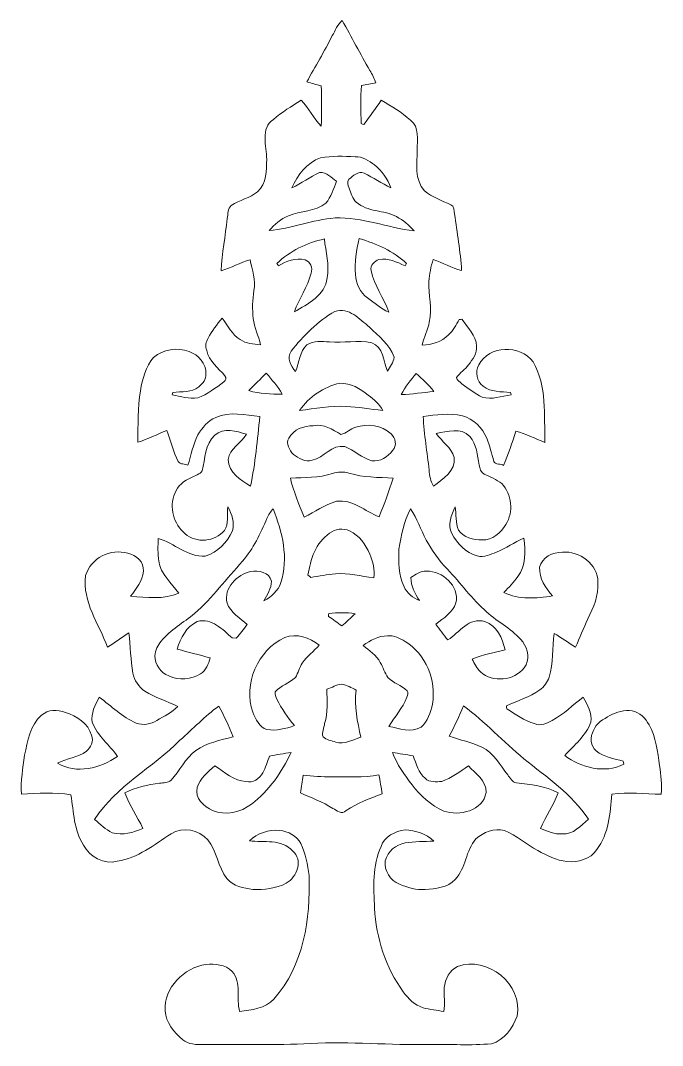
# Model space of a CAD drawing. Header units: centimetres. Extents: x -10.2 to 10.2, y -16.2 to 16.2.
import ezdxf

# ---------------------------------------------------------------- set-up
doc = ezdxf.new("R2010")
doc.units = ezdxf.units.CM
doc.header["$MEASUREMENT"] = 0
doc.layers.add('Layer 1', color=7, linetype='Continuous')

msp = doc.modelspace()

# ---------------------------------------------------------------- linework, layer by layer
at = {"layer": 'Layer 1', "color": 253, "lineweight": 9}
for points, knots in [([(-0.2896, 15.73522), (-0.19118, 15.89714), (-0.13156, 16.09576), (0.02472, 16.21535), (0.02472, 16.21535), (0.32423, 15.69218), (0.59657, 15.15278), (0.90137, 14.63173), (0.90137, 14.63173), (0.97475, 14.5079), (1.04178, 14.38055), (1.09152, 14.24473), (1.09152, 14.24473), (0.93947, 14.2151), (0.78743, 14.18793), (0.63573, 14.15901), (0.63573, 14.15901), (0.60645, 13.75684), (0.60504, 13.35326), (0.62903, 12.95074), (0.62903, 12.95074), (0.64984, 12.94369), (0.69182, 12.92993), (0.71264, 12.92323), (0.71264, 12.92323), (0.90067, 13.1737), (1.07424, 13.4344), (1.25874, 13.6877), (1.25874, 13.6877), (1.58894, 13.51201), (1.90396, 13.30493), (2.18478, 13.05728), (2.18478, 13.05728), (2.48323, 12.84844), (2.39115, 12.42828), (2.4028, 12.11748), (2.4028, 12.11748), (2.38904, 11.68356), (2.30966, 11.17627), (2.62963, 10.82279), (2.62963, 10.82279), (2.8734, 10.61923), (3.17891, 10.51516), (3.46254, 10.38146), (3.46254, 10.38146), (3.57649, 10.33701), (3.56061, 10.1892), (3.58566, 10.09289), (3.58566, 10.09289), (3.6541, 9.49493), (3.77475, 8.90262), (3.80544, 8.30042), (3.80544, 8.30042), (3.48759, 8.36921), (3.21313, 8.55654), (2.90233, 8.6458), (2.90233, 8.6458), (2.84095, 8.41931), (2.77674, 8.19036), (2.7711, 7.954), (2.7711, 7.954), (2.75134, 7.52608), (2.87799, 7.09251), (2.78239, 6.66812), (2.78239, 6.66812), (2.73829, 6.41483), (2.61834, 6.18482), (2.55767, 5.93646), (2.55767, 5.93646), (2.86317, 5.94775), (3.17397, 6.04124), (3.39516, 6.26208), (3.39516, 6.26208), (3.53521, 6.40213), (3.63787, 6.57182), (3.72607, 6.7475), (3.72607, 6.7475), (3.74864, 6.74961), (3.79415, 6.7542), (3.81673, 6.75632), (3.81673, 6.75632), (3.99312, 6.49279), (4.27146, 6.24832), (4.2771, 5.90753), (4.2771, 5.90753), (4.31379, 5.67611), (4.14552, 5.48914), (4.02839, 5.31099), (4.02839, 5.31099), (3.91833, 5.1621), (3.75392, 5.06403), (3.64528, 4.91481), (3.64528, 4.91481), (3.6474, 4.81779), (3.76134, 4.77546), (3.81638, 4.70879), (3.81638, 4.70879), (4.01711, 4.55181), (4.22948, 4.40716), (4.45455, 4.28757), (4.45455, 4.28757), (4.76112, 4.20325), (5.07156, 4.31157), (5.37354, 4.36518), (5.37354, 4.36518), (5.3686, 4.38388), (5.35837, 4.42092), (5.35343, 4.43927), (5.35343, 4.43927), (5.05851, 4.46855), (4.73289, 4.43891), (4.48595, 4.6347), (4.48595, 4.6347), (4.29333, 4.7931), (4.22242, 5.08626), (4.34837, 5.30852), (4.34837, 5.30852), (4.67045, 5.9414), (5.66211, 5.95198), (6.07063, 5.40941), (6.07063, 5.40941), (6.50701, 4.63505), (6.41952, 3.71431), (6.44034, 2.85811), (6.44034, 2.85811), (6.13236, 2.96818), (5.84379, 3.12905), (5.52523, 3.20877), (5.52523, 3.20877), (5.40176, 2.84365), (5.28746, 2.475), (5.13118, 2.12187), (5.13118, 2.12187), (5.05851, 2.19136), (4.87224, 2.13704), (4.82779, 2.2531), (4.82779, 2.2531), (4.75265, 2.49793), (4.69973, 2.75016), (4.60237, 2.98794), (4.60237, 2.98794), (4.4676, 3.32307), (4.17727, 3.59366), (3.83155, 3.69878), (3.83155, 3.69878), (3.42303, 3.79192), (3.00005, 3.72736), (2.59047, 3.67515), (2.59047, 3.67515), (2.61799, 3.10576), (2.71783, 2.54379), (2.77603, 1.97758), (2.77603, 1.97758), (2.78732, 1.80225), (2.82542, 1.62621), (2.91503, 1.47311), (2.91503, 1.47311), (3.20395, 1.69536), (3.63364, 1.95006), (3.57225, 2.3801), (3.57225, 2.3801), (3.48018, 2.69725), (3.17997, 2.8761), (3.00499, 3.14034), (3.00499, 3.14034), (3.35247, 3.19537), (3.78039, 3.34918), (4.06119, 3.0472), (4.06119, 3.0472), (4.28663, 2.79532), (4.30427, 2.45348), (4.3593, 2.1388), (4.3593, 2.1388), (4.38258, 2.03261), (4.41433, 1.90491), (4.52299, 1.85517), (4.52299, 1.85517), (4.71101, 1.76203), (4.90717, 1.68372), (5.07615, 1.5553), (5.07615, 1.5553), (5.38906, 1.21099), (5.46773, 0.6529), (5.2035, 0.25885), (5.2035, 0.25885), (5.0518, -0.00715), (4.77839, -0.25303), (4.45279, -0.22869), (4.45279, -0.22869), (4.18538, -0.23293), (3.86541, -0.15249), (3.70243, 0.07787), (3.70243, 0.07787), (3.60295, 0.31071), (3.64704, 0.57388), (3.60118, 0.81906), (3.60118, 0.81906), (3.48335, 0.56047), (3.35424, 0.24579), (3.49112, -0.02655), (3.49112, -0.02655), (3.66327, -0.34758), (3.93879, -0.64038), (4.30145, -0.73528), (4.30145, -0.73528), (4.51664, -0.80654), (4.71772, -0.6866), (4.91456, -0.61992), (4.91456, -0.61992), (5.20773, -0.48622), (5.4829, -0.31759), (5.77218, -0.17648), (5.77218, -0.17648), (5.83674, -0.58535), (5.84767, -1.04996), (5.58415, -1.39498), (5.58415, -1.39498), (5.46067, -1.57948), (5.29381, -1.7287), (5.14705, -1.8938), (5.14705, -1.8938), (5.61872, -2.1344), (6.17434, -2.07936), (6.68199, -2.00669), (6.68199, -2.00669), (6.46433, -1.75093), (6.25583, -1.45107), (6.27418, -1.09829), (6.27418, -1.09829), (6.35144, -0.78396), (6.69081, -0.61357), (6.99561, -0.62028), (6.99561, -0.62028), (7.5276, -0.57195), (8.13614, -1.00163), (8.11921, -1.57066), (8.11921, -1.57066), (8.15837, -1.982), (7.97563, -2.37076), (7.80522, -2.73447), (7.80522, -2.73447), (7.66201, -3.02728), (7.55159, -3.33455), (7.41153, -3.62876), (7.41153, -3.62876), (7.18435, -3.48554), (6.96809, -3.32573), (6.73632, -3.19026), (6.73632, -3.19026), (6.67247, -3.65275), (6.70704, -4.1283), (6.58251, -4.58197), (6.58251, -4.58197), (6.51125, -4.73261), (6.42093, -4.88677), (6.27947, -4.98202), (6.27947, -4.98202), (5.96091, -5.20956), (5.58062, -5.32069), (5.2289, -5.48438), (5.2289, -5.48438), (5.23066, -5.50978), (5.23419, -5.55987), (5.23595, -5.58492), (5.23595, -5.58492), (5.52382, -5.74508), (5.78735, -5.96733), (6.11472, -6.04423), (6.11472, -6.04423), (6.3091, -6.14231), (6.50737, -6.03365), (6.67811, -5.94581), (6.67811, -5.94581), (7.04218, -5.75531), (7.32369, -5.44945), (7.65672, -5.21556), (7.65672, -5.21556), (7.79217, -5.45298), (7.95058, -5.71509), (7.8966, -6.0019), (7.8966, -6.0019), (7.74279, -6.43511), (7.37273, -6.72721), (7.07252, -7.05565), (7.07252, -7.05565), (7.59639, -7.44899), (8.33193, -7.64196), (8.94259, -7.33187), (8.94259, -7.33187), (8.93836, -7.30788), (8.93059, -7.25955), (8.92636, -7.23556), (8.92636, -7.23556), (8.63144, -7.16219), (8.315, -7.10504), (8.06947, -6.91418), (8.06947, -6.91418), (7.87191, -6.76496), (7.8705, -6.46439), (7.98197, -6.2619), (7.98197, -6.2619), (8.06911, -6.02836), (8.29841, -5.90877), (8.50162, -5.792), (8.50162, -5.792), (8.71681, -5.68228), (8.96269, -5.6149), (9.20506, -5.63925), (9.20506, -5.63925), (9.4393, -5.6971), (9.63333, -5.8749), (9.74056, -6.08833), (9.74056, -6.08833), (9.96423, -6.48097), (10.00798, -6.94135), (10.07712, -7.37914), (10.07712, -7.37914), (10.1057, -7.67724), (10.16708, -7.97957), (10.12651, -8.27942), (10.12651, -8.27942), (9.60652, -8.28508), (9.08511, -8.20852), (8.56688, -8.28296), (8.56688, -8.28296), (8.5062, -8.88268), (8.47234, -9.53956), (8.08393, -10.03486), (8.08393, -10.03486), (7.89202, -10.34918), (7.48668, -10.45078), (7.14166, -10.41409), (7.14166, -10.41409), (6.80758, -10.38375), (6.5123, -10.21617), (6.2195, -10.06802), (6.2195, -10.06802), (5.85473, -9.87752), (5.54781, -9.58506), (5.16363, -9.43161), (5.16363, -9.43161), (4.83732, -9.34305), (4.50253, -9.48946), (4.25981, -9.70113), (4.25981, -9.70113), (3.92397, -10.0659), (3.95395, -10.62788), (3.59871, -10.98065), (3.59871, -10.98065), (3.35988, -11.24171), (2.98558, -11.27875), (2.65362, -11.29921), (2.65362, -11.29921), (2.37352, -11.32426), (2.09729, -11.23959), (1.84259, -11.13235), (1.84259, -11.13235), (1.55049, -11.02016), (1.34587, -10.70513), (1.38574, -10.39046), (1.38574, -10.39046), (1.46335, -10.10187), (1.72123, -9.86904), (2.01897, -9.82813), (2.01897, -9.82813), (2.31742, -9.77698), (2.62152, -9.78615), (2.92314, -9.76921), (2.92314, -9.76921), (2.69137, -9.5198), (2.34071, -9.44148), (2.01509, -9.40832), (2.01509, -9.40832), (1.70358, -9.45877), (1.36104, -9.61505), (1.25521, -9.93924), (1.25521, -9.93924), (0.97722, -10.54815), (1.01673, -11.24065), (1.04813, -11.89223), (1.04813, -11.89223), (1.10528, -12.83485), (1.3942, -13.77853), (1.95934, -14.543), (1.95934, -14.543), (2.11846, -14.75785), (2.3206, -14.96669), (2.58412, -15.04501), (2.58412, -15.04501), (2.80108, -15.10039), (3.02369, -15.12861), (3.24523, -15.16213), (3.24523, -15.16213), (3.2798, -14.91236), (3.24382, -14.65907), (3.25722, -14.4093), (3.25722, -14.4093), (3.27945, -14.13731), (3.42409, -13.85967), (3.67809, -13.74149), (3.67809, -13.74149), (4.61683, -13.38836), (5.76053, -14.31052), (5.56474, -15.30712), (5.56474, -15.30712), (5.42681, -15.68741), (5.15517, -16.07159), (4.74983, -16.18801), (4.74983, -16.18801), (4.10036, -16.24057), (3.44702, -16.19894), (2.79614, -16.21094), (2.79614, -16.21094), (1.53743, -16.23246), (0.27943, -16.11251), (-0.97893, -16.17778), (-0.97893, -16.17778), (-2.10713, -16.23034), (-3.23672, -16.20388), (-4.3656, -16.21376), (-4.3656, -16.21376), (-4.58855, -16.21235), (-4.84574, -16.21129), (-5.02389, -16.05677), (-5.02389, -16.05677), (-5.29941, -15.82394), (-5.56293, -15.51596), (-5.57987, -15.13814), (-5.57987, -15.13814), (-5.63138, -14.41177), (-4.98297, -13.77359), (-4.29011, -13.67729), (-4.29011, -13.67729), (-4.00683, -13.64906), (-3.66958, -13.67658), (-3.46144, -13.89566), (-3.46144, -13.89566), (-3.14747, -14.24914), (-3.34255, -14.7455), (-3.22402, -15.16389), (-3.22402, -15.16389), (-2.84055, -15.11274), (-2.41686, -15.0764), (-2.13852, -14.76878), (-2.13852, -14.76878), (-1.19378, -13.71186), (-0.97788, -12.22596), (-1.02233, -10.85859), (-1.02233, -10.85859), (-1.06502, -10.51393), (-1.13169, -10.16291), (-1.28762, -9.84965), (-1.28762, -9.84965), (-1.41073, -9.59776), (-1.68803, -9.46406), (-1.95578, -9.42877), (-1.95578, -9.42877), (-2.30115, -9.3928), (-2.66487, -9.51945), (-2.91252, -9.76392), (-2.91252, -9.76392), (-2.45814, -9.81189), (-1.89616, -9.69443), (-1.54938, -10.07825), (-1.54938, -10.07825), (-1.20154, -10.36894), (-1.40544, -10.90904), (-1.74659, -11.10166), (-1.74659, -11.10166), (-2.07008, -11.27028), (-2.44897, -11.31332), (-2.80845, -11.30027), (-2.80845, -11.30027), (-3.09914, -11.25511), (-3.43004, -11.19655), (-3.62724, -10.95631), (-3.62724, -10.95631), (-3.91546, -10.59119), (-3.93769, -10.08848), (-4.23438, -9.72794), (-4.23438, -9.72794), (-4.51236, -9.4062), (-5.03236, -9.29614), (-5.39431, -9.53709), (-5.39431, -9.53709), (-5.927, -9.8821), (-6.45123, -10.30614), (-7.09611, -10.40808), (-7.09611, -10.40808), (-7.52156, -10.51005), (-7.97311, -10.27298), (-8.17208, -9.89375), (-8.17208, -9.89375), (-8.46771, -9.41643), (-8.48111, -8.84281), (-8.56331, -8.30729), (-8.56331, -8.30729), (-9.08048, -8.20181), (-9.61141, -8.26638), (-10.13353, -8.27872), (-10.13353, -8.27872), (-10.16244, -7.86633), (-10.08802, -7.45605), (-10.03087, -7.0493), (-10.03087, -7.0493), (-9.94373, -6.60303), (-9.86259, -6.10103), (-9.49816, -5.7853), (-9.49816, -5.7853), (-9.29779, -5.59691), (-8.98276, -5.59127), (-8.74005, -5.69569), (-8.74005, -5.69569), (-8.3855, -5.80928), (-8.01651, -6.04), (-7.91067, -6.41888), (-7.91067, -6.41888), (-7.83377, -6.60974), (-7.93254, -6.80129), (-8.07718, -6.92406), (-8.07718, -6.92406), (-8.34494, -7.12691), (-8.69596, -7.14772), (-8.99053, -7.29765), (-8.99053, -7.29765), (-8.38093, -7.67336), (-7.64609, -7.44829), (-7.08729, -7.09198), (-7.08729, -7.09198), (-7.34235, -6.72227), (-7.7237, -6.43652), (-7.88845, -6.0079), (-7.88845, -6.0079), (-7.94101, -5.71791), (-7.79814, -5.46003), (-7.67043, -5.2145), (-7.67043, -5.2145), (-7.2852, -5.49178), (-6.94124, -5.83751), (-6.50027, -6.02906), (-6.50027, -6.02906), (-6.28331, -6.11902), (-6.03883, -6.06293), (-5.84269, -5.94863), (-5.84269, -5.94863), (-5.61444, -5.81387), (-5.37173, -5.69181), (-5.17911, -5.50625), (-5.17911, -5.50625), (-5.52625, -5.33868), (-5.89772, -5.22156), (-6.22828, -5.02012), (-6.22828, -5.02012), (-6.41666, -4.88465), (-6.56729, -4.67969), (-6.60257, -4.44721), (-6.60257, -4.44721), (-6.67771, -4.0274), (-6.68054, -3.59913), (-6.73028, -3.1765), (-6.73028, -3.1765), (-6.96205, -3.32114), (-7.17795, -3.49048), (-7.41255, -3.63088), (-7.41255, -3.63088), (-7.66726, -2.88123), (-8.21688, -2.19896), (-8.09941, -1.36181), (-8.09941, -1.36181), (-7.94454, -0.81007), (-7.30425, -0.49116), (-6.7645, -0.65485), (-6.7645, -0.65485), (-6.50697, -0.71165), (-6.23745, -0.92719), (-6.27237, -1.21859), (-6.27237, -1.21859), (-6.28684, -1.53009), (-6.50062, -1.77598), (-6.6756, -2.01551), (-6.6756, -2.01551), (-6.1676, -2.05573), (-5.62961, -2.12628), (-5.14878, -1.91638), (-5.14878, -1.91638), (-5.38126, -1.59394), (-5.72416, -1.3216), (-5.78448, -0.90497), (-5.78448, -0.90497), (-5.81764, -0.66543), (-5.81023, -0.42307), (-5.80247, -0.18248), (-5.80247, -0.18248), (-5.28705, -0.32853), (-4.87819, -0.79067), (-4.30987, -0.74128), (-4.30987, -0.74128), (-3.92464, -0.62451), (-3.6029, -0.3123), (-3.45438, 0.05917), (-3.45438, 0.05917), (-3.37007, 0.31917), (-3.47661, 0.5834), (-3.59197, 0.81377), (-3.59197, 0.81377), (-3.63994, 0.56929), (-3.56022, 0.28213), (-3.70662, 0.06341), (-3.70662, 0.06341), (-4.0026, -0.28549), (-4.60021, -0.34864), (-4.94804, -0.03784), (-4.94804, -0.03784), (-5.30012, 0.26414), (-5.48074, 0.81024), (-5.27084, 1.24239), (-5.27084, 1.24239), (-5.19464, 1.48651), (-4.97979, 1.64844), (-4.7519, 1.74228), (-4.7519, 1.74228), (-4.64113, 1.81389), (-4.47885, 1.83753), (-4.40688, 1.95818), (-4.40688, 1.95818), (-4.30634, 2.34094), (-4.3275, 2.79532), (-4.00754, 3.08177), (-4.00754, 3.08177), (-3.73555, 3.33577), (-3.32209, 3.21371), (-3.00741, 3.11352), (-3.00741, 3.11352), (-3.16687, 2.8253), (-3.55563, 2.67114), (-3.58385, 2.31025), (-3.58385, 2.31025), (-3.57292, 1.90209), (-3.19121, 1.66008), (-2.8783, 1.47452), (-2.8783, 1.47452), (-2.72625, 2.20054), (-2.6578, 2.94313), (-2.58513, 3.68044), (-2.58513, 3.68044), (-3.04551, 3.71007), (-3.53411, 3.85436), (-3.97403, 3.64587), (-3.97403, 3.64587), (-4.23473, 3.55379), (-4.40512, 3.31743), (-4.54482, 3.09271), (-4.54482, 3.09271), (-4.69863, 2.79214), (-4.75824, 2.45489), (-4.86267, 2.13633), (-4.86267, 2.13633), (-4.95298, 2.18184), (-5.09939, 2.15185), (-5.16677, 2.24745), (-5.16677, 2.24745), (-5.33293, 2.55966), (-5.40489, 2.90821), (-5.53119, 3.23594), (-5.53119, 3.23594), (-5.83493, 3.10788), (-6.13338, 2.96606), (-6.44523, 2.85847), (-6.44523, 2.85847), (-6.44453, 3.40386), (-6.44523, 3.95208), (-6.36656, 4.4929), (-6.36656, 4.4929), (-6.29107, 4.86471), (-6.20781, 5.25807), (-5.94605, 5.54947), (-5.94605, 5.54947), (-5.64337, 5.80417), (-5.19464, 5.87755), (-4.82634, 5.72938), (-4.82634, 5.72938), (-4.53177, 5.63625), (-4.27036, 5.35085), (-4.29364, 5.02805), (-4.29364, 5.02805), (-4.26683, 4.85096), (-4.39877, 4.72007), (-4.51483, 4.61248), (-4.51483, 4.61248), (-4.7459, 4.42445), (-5.06093, 4.47737), (-5.33503, 4.43997), (-5.33503, 4.43997), (-5.34033, 4.42022), (-5.35056, 4.38036), (-5.35586, 4.36059), (-5.35586, 4.36059), (-5.09092, 4.30627), (-4.82422, 4.24065), (-4.55117, 4.26393), (-4.55117, 4.26393), (-4.24778, 4.38317), (-3.98002, 4.57755), (-3.72249, 4.7737), (-3.72249, 4.7737), (-3.66111, 4.81674), (-3.63465, 4.90246), (-3.68792, 4.96349), (-3.68792, 4.96349), (-3.89712, 5.21573), (-4.19874, 5.42352), (-4.26224, 5.76678), (-4.26224, 5.76678), (-4.31904, 5.8966), (-4.28976, 6.03806), (-4.22273, 6.15483), (-4.22273, 6.15483), (-4.10279, 6.38449), (-3.94157, 6.58875), (-3.77894, 6.78913), (-3.77894, 6.78913), (-3.58315, 6.56723), (-3.4759, 6.26313), (-3.20638, 6.11356), (-3.20638, 6.11356), (-3.02188, 5.97492), (-2.78022, 5.97703), (-2.5615, 5.94916), (-2.5615, 5.94916), (-2.62394, 6.22997), (-2.76082, 6.49032), (-2.79046, 6.7789), (-2.79046, 6.7789), (-2.82184, 7.07276), (-2.81974, 7.3705), (-2.77105, 7.66225), (-2.77105, 7.66225), (-2.71108, 7.99421), (-2.8215, 8.32053), (-2.8917, 8.64156), (-2.8917, 8.64156), (-3.20532, 8.54843), (-3.49425, 8.39037), (-3.80363, 8.28561), (-3.80363, 8.28561), (-3.79975, 8.84511), (-3.66605, 9.39192), (-3.61596, 9.94755), (-3.61596, 9.94755), (-3.58456, 10.07806), (-3.61419, 10.26363), (-3.48719, 10.35395), (-3.48719, 10.35395), (-3.22614, 10.53104), (-2.90229, 10.59771), (-2.65323, 10.79421), (-2.65323, 10.79421), (-2.36818, 11.04715), (-2.37347, 11.47296), (-2.36501, 11.82362), (-2.36501, 11.82362), (-2.36994, 12.23143), (-2.57313, 12.80222), (-2.1544, 13.08198), (-2.1544, 13.08198), (-1.88523, 13.31551), (-1.58043, 13.50178), (-1.27916, 13.68946), (-1.27916, 13.68946), (-1.03115, 13.44463), (-0.88581, 13.11655), (-0.63886, 12.87101), (-0.63886, 12.87101), (-0.62368, 13.29541), (-0.62299, 13.7198), (-0.63744, 14.14419), (-0.63744, 14.14419), (-0.79197, 14.18335), (-0.94612, 14.22462), (-1.09889, 14.26943), (-1.09889, 14.26943), (-0.82584, 14.75626), (-0.54184, 15.23674), (-0.2896, 15.73522), (-0.2896, 15.73522), (-0.2896, 15.73522), (-0.2896, 15.73522), (-0.2896, 15.73522)], [0, 0, 0, 0, 0.00505051, 0.00505051, 0.00505051, 0.00505051, 0.01010101, 0.01010101, 0.01010101, 0.01010101, 0.01515152, 0.01515152, 0.01515152, 0.01515152, 0.02020202, 0.02020202, 0.02020202, 0.02020202, 0.02525253, 0.02525253, 0.02525253, 0.02525253, 0.03030303, 0.03030303, 0.03030303, 0.03030303, 0.03535354, 0.03535354, 0.03535354, 0.03535354, 0.04040404, 0.04040404, 0.04040404, 0.04040404, 0.04545455, 0.04545455, 0.04545455, 0.04545455, 0.05050505, 0.05050505, 0.05050505, 0.05050505, 0.05555556, 0.05555556, 0.05555556, 0.05555556, 0.06060606, 0.06060606, 0.06060606, 0.06060606, 0.06565657, 0.06565657, 0.06565657, 0.06565657, 0.07070707, 0.07070707, 0.07070707, 0.07070707, 0.07575758, 0.07575758, 0.07575758, 0.07575758, 0.08080808, 0.08080808, 0.08080808, 0.08080808, 0.08585859, 0.08585859, 0.08585859, 0.08585859, 0.09090909, 0.09090909, 0.09090909, 0.09090909, 0.0959596, 0.0959596, 0.0959596, 0.0959596, 0.1010101, 0.1010101, 0.1010101, 0.1010101, 0.10606061, 0.10606061, 0.10606061, 0.10606061, 0.11111111, 0.11111111, 0.11111111, 0.11111111, 0.11616162, 0.11616162, 0.11616162, 0.11616162, 0.12121212, 0.12121212, 0.12121212, 0.12121212, 0.12626263, 0.12626263, 0.12626263, 0.12626263, 0.13131313, 0.13131313, 0.13131313, 0.13131313, 0.13636364, 0.13636364, 0.13636364, 0.13636364, 0.14141414, 0.14141414, 0.14141414, 0.14141414, 0.14646465, 0.14646465, 0.14646465, 0.14646465, 0.15151515, 0.15151515, 0.15151515, 0.15151515, 0.15656566, 0.15656566, 0.15656566, 0.15656566, 0.16161616, 0.16161616, 0.16161616, 0.16161616, 0.16666667, 0.16666667, 0.16666667, 0.16666667, 0.17171717, 0.17171717, 0.17171717, 0.17171717, 0.17676768, 0.17676768, 0.17676768, 0.17676768, 0.18181818, 0.18181818, 0.18181818, 0.18181818, 0.18686869, 0.18686869, 0.18686869, 0.18686869, 0.19191919, 0.19191919, 0.19191919, 0.19191919, 0.1969697, 0.1969697, 0.1969697, 0.1969697, 0.2020202, 0.2020202, 0.2020202, 0.2020202, 0.20707071, 0.20707071, 0.20707071, 0.20707071, 0.21212121, 0.21212121, 0.21212121, 0.21212121, 0.21717172, 0.21717172, 0.21717172, 0.21717172, 0.22222222, 0.22222222, 0.22222222, 0.22222222, 0.22727273, 0.22727273, 0.22727273, 0.22727273, 0.23232323, 0.23232323, 0.23232323, 0.23232323, 0.23737374, 0.23737374, 0.23737374, 0.23737374, 0.24242424, 0.24242424, 0.24242424, 0.24242424, 0.24747475, 0.24747475, 0.24747475, 0.24747475, 0.25252525, 0.25252525, 0.25252525, 0.25252525, 0.25757576, 0.25757576, 0.25757576, 0.25757576, 0.26262626, 0.26262626, 0.26262626, 0.26262626, 0.26767677, 0.26767677, 0.26767677, 0.26767677, 0.27272727, 0.27272727, 0.27272727, 0.27272727, 0.27777778, 0.27777778, 0.27777778, 0.27777778, 0.28282828, 0.28282828, 0.28282828, 0.28282828, 0.28787879, 0.28787879, 0.28787879, 0.28787879, 0.29292929, 0.29292929, 0.29292929, 0.29292929, 0.2979798, 0.2979798, 0.2979798, 0.2979798, 0.3030303, 0.3030303, 0.3030303, 0.3030303, 0.30808081, 0.30808081, 0.30808081, 0.30808081, 0.31313131, 0.31313131, 0.31313131, 0.31313131, 0.31818182, 0.31818182, 0.31818182, 0.31818182, 0.32323232, 0.32323232, 0.32323232, 0.32323232, 0.32828283, 0.32828283, 0.32828283, 0.32828283, 0.33333333, 0.33333333, 0.33333333, 0.33333333, 0.33838384, 0.33838384, 0.33838384, 0.33838384, 0.34343434, 0.34343434, 0.34343434, 0.34343434, 0.34848485, 0.34848485, 0.34848485, 0.34848485, 0.35353535, 0.35353535, 0.35353535, 0.35353535, 0.35858586, 0.35858586, 0.35858586, 0.35858586, 0.36363636, 0.36363636, 0.36363636, 0.36363636, 0.36868687, 0.36868687, 0.36868687, 0.36868687, 0.37373737, 0.37373737, 0.37373737, 0.37373737, 0.37878788, 0.37878788, 0.37878788, 0.37878788, 0.38383838, 0.38383838, 0.38383838, 0.38383838, 0.38888889, 0.38888889, 0.38888889, 0.38888889, 0.39393939, 0.39393939, 0.39393939, 0.39393939, 0.3989899, 0.3989899, 0.3989899, 0.3989899, 0.4040404, 0.4040404, 0.4040404, 0.4040404, 0.40909091, 0.40909091, 0.40909091, 0.40909091, 0.41414141, 0.41414141, 0.41414141, 0.41414141, 0.41919192, 0.41919192, 0.41919192, 0.41919192, 0.42424242, 0.42424242, 0.42424242, 0.42424242, 0.42929293, 0.42929293, 0.42929293, 0.42929293, 0.43434343, 0.43434343, 0.43434343, 0.43434343, 0.43939394, 0.43939394, 0.43939394, 0.43939394, 0.44444444, 0.44444444, 0.44444444, 0.44444444, 0.44949495, 0.44949495, 0.44949495, 0.44949495, 0.45454545, 0.45454545, 0.45454545, 0.45454545, 0.45959596, 0.45959596, 0.45959596, 0.45959596, 0.46464646, 0.46464646, 0.46464646, 0.46464646, 0.46969697, 0.46969697, 0.46969697, 0.46969697, 0.47474747, 0.47474747, 0.47474747, 0.47474747, 0.47979798, 0.47979798, 0.47979798, 0.47979798, 0.48484848, 0.48484848, 0.48484848, 0.48484848, 0.48989899, 0.48989899, 0.48989899, 0.48989899, 0.49494949, 0.49494949, 0.49494949, 0.49494949, 0.5, 0.5, 0.5, 0.5, 0.50505051, 0.50505051, 0.50505051, 0.50505051, 0.51010101, 0.51010101, 0.51010101, 0.51010101, 0.51515152, 0.51515152, 0.51515152, 0.51515152, 0.52020202, 0.52020202, 0.52020202, 0.52020202, 0.52525253, 0.52525253, 0.52525253, 0.52525253, 0.53030303, 0.53030303, 0.53030303, 0.53030303, 0.53535354, 0.53535354, 0.53535354, 0.53535354, 0.54040404, 0.54040404, 0.54040404, 0.54040404, 0.54545455, 0.54545455, 0.54545455, 0.54545455, 0.55050505, 0.55050505, 0.55050505, 0.55050505, 0.55555556, 0.55555556, 0.55555556, 0.55555556, 0.56060606, 0.56060606, 0.56060606, 0.56060606, 0.56565657, 0.56565657, 0.56565657, 0.56565657, 0.57070707, 0.57070707, 0.57070707, 0.57070707, 0.57575758, 0.57575758, 0.57575758, 0.57575758, 0.58080808, 0.58080808, 0.58080808, 0.58080808, 0.58585859, 0.58585859, 0.58585859, 0.58585859, 0.59090909, 0.59090909, 0.59090909, 0.59090909, 0.5959596, 0.5959596, 0.5959596, 0.5959596, 0.6010101, 0.6010101, 0.6010101, 0.6010101, 0.60606061, 0.60606061, 0.60606061, 0.60606061, 0.61111111, 0.61111111, 0.61111111, 0.61111111, 0.61616162, 0.61616162, 0.61616162, 0.61616162, 0.62121212, 0.62121212, 0.62121212, 0.62121212, 0.62626263, 0.62626263, 0.62626263, 0.62626263, 0.63131313, 0.63131313, 0.63131313, 0.63131313, 0.63636364, 0.63636364, 0.63636364, 0.63636364, 0.64141414, 0.64141414, 0.64141414, 0.64141414, 0.64646465, 0.64646465, 0.64646465, 0.64646465, 0.65151515, 0.65151515, 0.65151515, 0.65151515, 0.65656566, 0.65656566, 0.65656566, 0.65656566, 0.66161616, 0.66161616, 0.66161616, 0.66161616, 0.66666667, 0.66666667, 0.66666667, 0.66666667, 0.67171717, 0.67171717, 0.67171717, 0.67171717, 0.67676768, 0.67676768, 0.67676768, 0.67676768, 0.68181818, 0.68181818, 0.68181818, 0.68181818, 0.68686869, 0.68686869, 0.68686869, 0.68686869, 0.69191919, 0.69191919, 0.69191919, 0.69191919, 0.6969697, 0.6969697, 0.6969697, 0.6969697, 0.7020202, 0.7020202, 0.7020202, 0.7020202, 0.70707071, 0.70707071, 0.70707071, 0.70707071, 0.71212121, 0.71212121, 0.71212121, 0.71212121, 0.71717172, 0.71717172, 0.71717172, 0.71717172, 0.72222222, 0.72222222, 0.72222222, 0.72222222, 0.72727273, 0.72727273, 0.72727273, 0.72727273, 0.73232323, 0.73232323, 0.73232323, 0.73232323, 0.73737374, 0.73737374, 0.73737374, 0.73737374, 0.74242424, 0.74242424, 0.74242424, 0.74242424, 0.74747475, 0.74747475, 0.74747475, 0.74747475, 0.75252525, 0.75252525, 0.75252525, 0.75252525, 0.75757576, 0.75757576, 0.75757576, 0.75757576, 0.76262626, 0.76262626, 0.76262626, 0.76262626, 0.76767677, 0.76767677, 0.76767677, 0.76767677, 0.77272727, 0.77272727, 0.77272727, 0.77272727, 0.77777778, 0.77777778, 0.77777778, 0.77777778, 0.78282828, 0.78282828, 0.78282828, 0.78282828, 0.78787879, 0.78787879, 0.78787879, 0.78787879, 0.79292929, 0.79292929, 0.79292929, 0.79292929, 0.7979798, 0.7979798, 0.7979798, 0.7979798, 0.8030303, 0.8030303, 0.8030303, 0.8030303, 0.80808081, 0.80808081, 0.80808081, 0.80808081, 0.81313131, 0.81313131, 0.81313131, 0.81313131, 0.81818182, 0.81818182, 0.81818182, 0.81818182, 0.82323232, 0.82323232, 0.82323232, 0.82323232, 0.82828283, 0.82828283, 0.82828283, 0.82828283, 0.83333333, 0.83333333, 0.83333333, 0.83333333, 0.83838384, 0.83838384, 0.83838384, 0.83838384, 0.84343434, 0.84343434, 0.84343434, 0.84343434, 0.84848485, 0.84848485, 0.84848485, 0.84848485, 0.85353535, 0.85353535, 0.85353535, 0.85353535, 0.85858586, 0.85858586, 0.85858586, 0.85858586, 0.86363636, 0.86363636, 0.86363636, 0.86363636, 0.86868687, 0.86868687, 0.86868687, 0.86868687, 0.87373737, 0.87373737, 0.87373737, 0.87373737, 0.87878788, 0.87878788, 0.87878788, 0.87878788, 0.88383838, 0.88383838, 0.88383838, 0.88383838, 0.88888889, 0.88888889, 0.88888889, 0.88888889, 0.89393939, 0.89393939, 0.89393939, 0.89393939, 0.8989899, 0.8989899, 0.8989899, 0.8989899, 0.9040404, 0.9040404, 0.9040404, 0.9040404, 0.90909091, 0.90909091, 0.90909091, 0.90909091, 0.91414141, 0.91414141, 0.91414141, 0.91414141, 0.91919192, 0.91919192, 0.91919192, 0.91919192, 0.92424242, 0.92424242, 0.92424242, 0.92424242, 0.92929293, 0.92929293, 0.92929293, 0.92929293, 0.93434343, 0.93434343, 0.93434343, 0.93434343, 0.93939394, 0.93939394, 0.93939394, 0.93939394, 0.94444444, 0.94444444, 0.94444444, 0.94444444, 0.94949495, 0.94949495, 0.94949495, 0.94949495, 0.95454545, 0.95454545, 0.95454545, 0.95454545, 0.95959596, 0.95959596, 0.95959596, 0.95959596, 0.96464646, 0.96464646, 0.96464646, 0.96464646, 0.96969697, 0.96969697, 0.96969697, 0.96969697, 0.97474747, 0.97474747, 0.97474747, 0.97474747, 0.97979798, 0.97979798, 0.97979798, 0.97979798, 0.98484848, 0.98484848, 0.98484848, 0.98484848, 0.98989899, 0.98989899, 0.98989899, 0.98989899, 1, 1, 1, 1]), ([(-0.66074, 11.86771), (-1.09183, 11.71884), (-1.39028, 11.31809), (-1.57337, 10.91733), (-1.57337, 10.91733), (-1.26258, 11.04892), (-0.99764, 11.26623), (-0.68931, 11.40134), (-0.68931, 11.40134), (-0.4674, 11.42533), (-0.321, 11.23025), (-0.15202, 11.12759), (-0.15202, 11.12759), (-0.24656, 10.88805), (-0.32841, 10.63476), (-0.49316, 10.43226), (-0.49316, 10.43226), (-0.82654, 10.15498), (-1.29503, 10.19872), (-1.67815, 10.02939), (-1.67815, 10.02939), (-1.92262, 9.93485), (-2.12053, 9.75634), (-2.29092, 9.56196), (-2.29092, 9.56196), (-1.58325, 9.6237), (-0.91262, 9.9052), (-0.20282, 9.96235), (-0.20282, 9.96235), (0.65408, 10.00011), (1.46158, 9.65756), (2.30049, 9.55173), (2.30049, 9.55173), (2.14456, 9.73517), (1.95724, 9.89286), (1.74451, 10.00611), (1.74451, 10.00611), (1.34129, 10.22164), (0.82659, 10.14581), (0.47028, 10.46119), (0.47028, 10.46119), (0.3528, 10.58396), (0.30271, 10.75223), (0.24097, 10.9064), (0.24097, 10.9064), (0.21522, 10.99459), (0.16019, 11.10642), (0.23498, 11.18615), (0.23498, 11.18615), (0.37185, 11.28881), (0.5239, 11.46696), (0.71899, 11.377), (0.71899, 11.377), (1.01109, 11.24436), (1.27602, 11.05738), (1.56318, 10.9138), (1.56318, 10.9138), (1.46652, 11.19744), (1.28237, 11.45179), (1.05095, 11.64088), (1.05095, 11.64088), (0.86398, 11.76082), (0.67242, 11.92098), (0.43359, 11.90264), (0.43359, 11.90264), (0.06952, 11.9164), (-0.30089, 11.93404), (-0.66074, 11.86771), (-0.66074, 11.86771), (-0.66074, 11.86771), (-0.66074, 11.86771), (-0.66074, 11.86771)], [0, 0, 0, 0, 0.05263158, 0.05263158, 0.05263158, 0.05263158, 0.10526316, 0.10526316, 0.10526316, 0.10526316, 0.15789474, 0.15789474, 0.15789474, 0.15789474, 0.21052632, 0.21052632, 0.21052632, 0.21052632, 0.26315789, 0.26315789, 0.26315789, 0.26315789, 0.31578947, 0.31578947, 0.31578947, 0.31578947, 0.36842105, 0.36842105, 0.36842105, 0.36842105, 0.42105263, 0.42105263, 0.42105263, 0.42105263, 0.47368421, 0.47368421, 0.47368421, 0.47368421, 0.52631579, 0.52631579, 0.52631579, 0.52631579, 0.57894737, 0.57894737, 0.57894737, 0.57894737, 0.63157895, 0.63157895, 0.63157895, 0.63157895, 0.68421053, 0.68421053, 0.68421053, 0.68421053, 0.73684211, 0.73684211, 0.73684211, 0.73684211, 0.78947368, 0.78947368, 0.78947368, 0.78947368, 0.84210526, 0.84210526, 0.84210526, 0.84210526, 0.89473684, 0.89473684, 0.89473684, 0.89473684, 1, 1, 1, 1]), ([(-2.04468, 8.52338), (-2.03269, 8.50467), (-2.00835, 8.46764), (-1.996, 8.44895), (-1.996, 8.44895), (-1.74094, 8.59288), (-1.44778, 8.71071), (-1.14933, 8.6331), (-1.14933, 8.6331), (-0.98141, 8.58371), (-0.8971, 8.38014), (-0.96342, 8.21823), (-0.96342, 8.21823), (-1.05161, 7.77585), (-1.35677, 7.4139), (-1.48871, 6.98633), (-1.48871, 6.98633), (-1.06996, 7.24103), (-0.51221, 7.51373), (-0.45435, 8.06442), (-0.45435, 8.06442), (-0.36651, 8.47469), (-0.50233, 8.89061), (-0.53972, 9.29914), (-0.53972, 9.29914), (-1.09642, 9.17425), (-1.62805, 8.91707), (-2.04468, 8.52338), (-2.04468, 8.52338), (-2.04468, 8.52338), (-2.04468, 8.52338), (-2.04468, 8.52338)], [0, 0, 0, 0, 0.11111111, 0.11111111, 0.11111111, 0.11111111, 0.22222222, 0.22222222, 0.22222222, 0.22222222, 0.33333333, 0.33333333, 0.33333333, 0.33333333, 0.44444444, 0.44444444, 0.44444444, 0.44444444, 0.55555556, 0.55555556, 0.55555556, 0.55555556, 0.66666667, 0.66666667, 0.66666667, 0.66666667, 0.77777778, 0.77777778, 0.77777778, 0.77777778, 1, 1, 1, 1]), ([(0.56624, 9.30866), (0.46464, 8.93966), (0.41525, 8.55337), (0.44312, 8.17059), (0.44312, 8.17059), (0.45793, 7.8845), (0.59446, 7.60334), (0.82659, 7.43224), (0.82659, 7.43224), (1.04672, 7.27596), (1.25168, 7.08899), (1.50251, 6.98174), (1.50251, 6.98174), (1.33882, 7.42906), (1.04354, 7.82418), (0.94265, 8.29549), (0.94265, 8.29549), (0.90032, 8.45812), (1.05518, 8.58865), (1.18677, 8.65003), (1.18677, 8.65003), (1.48028, 8.704), (1.75263, 8.56394), (2.01438, 8.45141), (2.01438, 8.45141), (2.02674, 8.46941), (2.05143, 8.50504), (2.06378, 8.52268), (2.06378, 8.52268), (1.64009, 8.91003), (1.11445, 9.1545), (0.56624, 9.30866), (0.56624, 9.30866), (0.56624, 9.30866), (0.56624, 9.30866), (0.56624, 9.30866)], [0, 0, 0, 0, 0.1, 0.1, 0.1, 0.1, 0.2, 0.2, 0.2, 0.2, 0.3, 0.3, 0.3, 0.3, 0.4, 0.4, 0.4, 0.4, 0.5, 0.5, 0.5, 0.5, 0.6, 0.6, 0.6, 0.6, 0.7, 0.7, 0.7, 0.7, 0.8, 0.8, 0.8, 0.8, 1, 1, 1, 1]), ([(-0.20776, 7.00573), (-0.74823, 6.68717), (-1.21072, 6.2402), (-1.58854, 5.74243), (-1.58854, 5.74243), (-1.75858, 5.53535), (-1.58606, 5.27571), (-1.45449, 5.09967), (-1.45449, 5.09967), (-1.33313, 5.38401), (-1.32431, 5.72338), (-1.09218, 5.94916), (-1.09218, 5.94916), (-0.88193, 6.08639), (-0.61522, 6.04265), (-0.37956, 6.03912), (-0.37956, 6.03912), (0.06564, 6.00702), (0.5172, 6.0931), (0.95888, 6.01231), (0.95888, 6.01231), (1.3307, 5.88884), (1.33423, 5.41329), (1.45524, 5.10884), (1.45524, 5.10884), (1.53602, 5.24996), (1.65209, 5.3893), (1.6669, 5.5544), (1.6669, 5.5544), (1.53214, 5.95304), (1.17584, 6.21904), (0.88867, 6.5069), (0.88867, 6.5069), (0.57717, 6.75632), (0.23745, 7.14755), (-0.20776, 7.00573), (-0.20776, 7.00573), (-0.20776, 7.00573), (-0.20776, 7.00573), (-0.20776, 7.00573)], [0, 0, 0, 0, 0.09090909, 0.09090909, 0.09090909, 0.09090909, 0.18181818, 0.18181818, 0.18181818, 0.18181818, 0.27272727, 0.27272727, 0.27272727, 0.27272727, 0.36363636, 0.36363636, 0.36363636, 0.36363636, 0.45454545, 0.45454545, 0.45454545, 0.45454545, 0.54545455, 0.54545455, 0.54545455, 0.54545455, 0.63636364, 0.63636364, 0.63636364, 0.63636364, 0.72727273, 0.72727273, 0.72727273, 0.72727273, 0.81818182, 0.81818182, 0.81818182, 0.81818182, 1, 1, 1, 1]), ([(-2.93403, 4.49431), (-2.59042, 4.40046), (-2.22742, 4.38282), (-1.87288, 4.38458), (-1.87288, 4.38458), (-2.01505, 4.62518), (-2.20132, 4.83649), (-2.38088, 5.04923), (-2.38088, 5.04923), (-2.56538, 4.86436), (-2.74883, 4.67845), (-2.93403, 4.49431), (-2.93403, 4.49431), (-2.93403, 4.49431), (-2.93403, 4.49431), (-2.93403, 4.49431)], [0, 0, 0, 0, 0.2, 0.2, 0.2, 0.2, 0.4, 0.4, 0.4, 0.4, 0.6, 0.6, 0.6, 0.6, 1, 1, 1, 1]), ([(2.37034, 5.03969), (2.18443, 4.83825), (2.02603, 4.61037), (1.89585, 4.36977), (1.89585, 4.36977), (2.24158, 4.38918), (2.5873, 4.42515), (2.93055, 4.47242), (2.93055, 4.47242), (2.76722, 4.68339), (2.55696, 4.85131), (2.37034, 5.03969), (2.37034, 5.03969), (2.37034, 5.03969), (2.37034, 5.03969), (2.37034, 5.03969)], [0, 0, 0, 0, 0.2, 0.2, 0.2, 0.2, 0.4, 0.4, 0.4, 0.4, 0.6, 0.6, 0.6, 0.6, 1, 1, 1, 1]), ([(-0.04901, 4.73101), (-0.56336, 4.61953), (-1.02621, 4.2978), (-1.32502, 3.86671), (-1.32502, 3.86671), (-0.83536, 3.92527), (-0.3464, 4.02934), (0.14925, 3.99548), (0.14925, 3.99548), (0.53837, 3.98101), (0.92148, 3.90304), (1.30883, 3.86741), (1.30883, 3.86741), (1.21147, 4.07414), (1.02202, 4.21172), (0.85198, 4.35389), (0.85198, 4.35389), (0.59728, 4.56097), (0.28895, 4.73701), (-0.04901, 4.73101), (-0.04901, 4.73101), (-0.04901, 4.73101), (-0.04901, 4.73101), (-0.04901, 4.73101)], [0, 0, 0, 0, 0.14285714, 0.14285714, 0.14285714, 0.14285714, 0.28571429, 0.28571429, 0.28571429, 0.28571429, 0.42857143, 0.42857143, 0.42857143, 0.42857143, 0.57142857, 0.57142857, 0.57142857, 0.57142857, 0.71428571, 0.71428571, 0.71428571, 0.71428571, 1, 1, 1, 1]), ([(-0.89322, 3.38587), (-1.1892, 3.37387), (-1.51693, 3.27651), (-1.66051, 2.99217), (-1.66051, 2.99217), (-1.77551, 2.81613), (-1.64463, 2.60482), (-1.51799, 2.47711), (-1.51799, 2.47711), (-1.35148, 2.34976), (-1.14439, 2.21888), (-0.92391, 2.29402), (-0.92391, 2.29402), (-0.55101, 2.36811), (-0.30442, 2.80484), (0.10515, 2.723), (0.10515, 2.723), (0.41066, 2.61117), (0.64243, 2.35399), (0.96346, 2.27744), (0.96346, 2.27744), (1.23052, 2.22911), (1.4637, 2.40832), (1.6221, 2.60235), (1.6221, 2.60235), (1.76462, 2.7484), (1.71876, 3.00522), (1.56989, 3.13081), (1.56989, 3.13081), (1.27673, 3.40739), (0.828, 3.45819), (0.45405, 3.33683), (0.45405, 3.33683), (0.28401, 3.2878), (0.15454, 3.14633), (-0.0155, 3.10365), (-0.0155, 3.10365), (-0.28043, 3.26839), (-0.56442, 3.44478), (-0.89322, 3.38587), (-0.89322, 3.38587), (-0.89322, 3.38587), (-0.89322, 3.38587), (-0.89322, 3.38587)], [0, 0, 0, 0, 0.08333333, 0.08333333, 0.08333333, 0.08333333, 0.16666667, 0.16666667, 0.16666667, 0.16666667, 0.25, 0.25, 0.25, 0.25, 0.33333333, 0.33333333, 0.33333333, 0.33333333, 0.41666667, 0.41666667, 0.41666667, 0.41666667, 0.5, 0.5, 0.5, 0.5, 0.58333333, 0.58333333, 0.58333333, 0.58333333, 0.66666667, 0.66666667, 0.66666667, 0.66666667, 0.75, 0.75, 0.75, 0.75, 0.83333333, 0.83333333, 0.83333333, 0.83333333, 1, 1, 1, 1]), ([(-0.28114, 1.87069), (-0.71471, 1.73416), (-1.16874, 1.73804), (-1.61747, 1.72676), (-1.61747, 1.72676), (-1.51834, 1.30095), (-1.34371, 0.89702), (-1.18426, 0.49097), (-1.18426, 0.49097), (-0.83959, 0.6529), (-0.52879, 0.88785), (-0.15696, 0.99051), (-0.15696, 0.99051), (0.35386, 1.072), (0.74897, 0.66595), (1.19312, 0.4945), (1.19312, 0.4945), (1.35434, 0.89949), (1.50603, 1.30871), (1.64044, 1.72323), (1.64044, 1.72323), (1.1716, 1.75286), (0.69288, 1.74192), (0.23956, 1.88304), (0.23956, 1.88304), (0.06988, 1.93736), (-0.11357, 1.92572), (-0.28114, 1.87069), (-0.28114, 1.87069), (-0.28114, 1.87069), (-0.28114, 1.87069), (-0.28114, 1.87069)], [0, 0, 0, 0, 0.11111111, 0.11111111, 0.11111111, 0.11111111, 0.22222222, 0.22222222, 0.22222222, 0.22222222, 0.33333333, 0.33333333, 0.33333333, 0.33333333, 0.44444444, 0.44444444, 0.44444444, 0.44444444, 0.55555556, 0.55555556, 0.55555556, 0.55555556, 0.66666667, 0.66666667, 0.66666667, 0.66666667, 0.77777778, 0.77777778, 0.77777778, 0.77777778, 1, 1, 1, 1]), ([(-2.36041, 0.44723), (-2.56362, -0.02937), (-2.78869, -0.50598), (-3.12806, -0.90285), (-3.12806, -0.90285), (-3.641, -1.4486), (-4.07739, -2.06702), (-4.64854, -2.55703), (-4.64854, -2.55703), (-4.99743, -2.85477), (-5.42005, -3.07173), (-5.70511, -3.44038), (-5.70511, -3.44038), (-5.81976, -3.56526), (-5.89666, -3.72825), (-5.9076, -3.89829), (-5.9076, -3.89829), (-5.90795, -4.17733), (-5.72521, -4.44156), (-5.46098, -4.53611), (-5.46098, -4.53611), (-5.14384, -4.69521), (-4.76037, -4.64829), (-4.46261, -4.47085), (-4.46261, -4.47085), (-4.28941, -4.36007), (-4.20615, -4.15864), (-4.15923, -3.96708), (-4.15923, -3.96708), (-4.50319, -3.86654), (-4.85597, -3.79916), (-5.19675, -3.68591), (-5.19675, -3.68591), (-5.09445, -3.33808), (-4.9117, -2.97613), (-4.56598, -2.81632), (-4.56598, -2.81632), (-4.10561, -2.68755), (-3.76941, -3.07067), (-3.45474, -3.33596), (-3.45474, -3.33596), (-3.45474, -3.33596), (-3.33479, -3.34196), (-3.33479, -3.34196), (-3.33479, -3.34196), (-3.19933, -3.21425), (-3.09702, -3.05621), (-2.9799, -2.91227), (-2.9799, -2.91227), (-3.20991, -2.70449), (-3.50589, -2.53762), (-3.62231, -2.23459), (-3.62231, -2.23459), (-3.73167, -1.74846), (-3.31327, -1.33183), (-2.87159, -1.22988), (-2.87159, -1.22988), (-2.62253, -1.18895), (-2.28387, -1.25069), (-2.21366, -1.53891), (-2.21366, -1.53891), (-2.21225, -1.77139), (-2.35865, -1.95836), (-2.45249, -2.15909), (-2.45249, -2.15909), (-2.21613, -2.03668), (-2.00164, -1.84195), (-1.91804, -1.58301), (-1.91804, -1.58301), (-1.66651, -0.81254), (-1.87041, 0.02072), (-2.16286, 0.75027), (-2.16286, 0.75027), (-2.24259, 0.65925), (-2.3135, 0.55941), (-2.36041, 0.44723), (-2.36041, 0.44723), (-2.36041, 0.44723), (-2.36041, 0.44723), (-2.36041, 0.44723)], [0, 0, 0, 0, 0.04761905, 0.04761905, 0.04761905, 0.04761905, 0.0952381, 0.0952381, 0.0952381, 0.0952381, 0.14285714, 0.14285714, 0.14285714, 0.14285714, 0.19047619, 0.19047619, 0.19047619, 0.19047619, 0.23809524, 0.23809524, 0.23809524, 0.23809524, 0.28571429, 0.28571429, 0.28571429, 0.28571429, 0.33333333, 0.33333333, 0.33333333, 0.33333333, 0.38095238, 0.38095238, 0.38095238, 0.38095238, 0.42857143, 0.42857143, 0.42857143, 0.42857143, 0.47619048, 0.47619048, 0.47619048, 0.47619048, 0.52380952, 0.52380952, 0.52380952, 0.52380952, 0.57142857, 0.57142857, 0.57142857, 0.57142857, 0.61904762, 0.61904762, 0.61904762, 0.61904762, 0.66666667, 0.66666667, 0.66666667, 0.66666667, 0.71428571, 0.71428571, 0.71428571, 0.71428571, 0.76190476, 0.76190476, 0.76190476, 0.76190476, 0.80952381, 0.80952381, 0.80952381, 0.80952381, 0.85714286, 0.85714286, 0.85714286, 0.85714286, 0.9047619, 0.9047619, 0.9047619, 0.9047619, 1, 1, 1, 1]), ([(1.82071, -0.52256), (1.8066, -0.92084), (1.81189, -1.34418), (1.98264, -1.71353), (1.98264, -1.71353), (2.07119, -1.92802), (2.27191, -2.0589), (2.47265, -2.15521), (2.47265, -2.15521), (2.32342, -1.93367), (2.20418, -1.6966), (2.19854, -1.42249), (2.19854, -1.42249), (2.35094, -1.33747), (2.50228, -1.20589), (2.68819, -1.21823), (2.68819, -1.21823), (3.20254, -1.21576), (3.73912, -1.68249), (3.62764, -2.22506), (3.62764, -2.22506), (3.52957, -2.53656), (3.23077, -2.70696), (2.99158, -2.89887), (2.99158, -2.89887), (3.10906, -3.07243), (3.23853, -3.23683), (3.37047, -3.39946), (3.37047, -3.39946), (3.73735, -3.1564), (4.0418, -2.66674), (4.54627, -2.81808), (4.54627, -2.81808), (4.92833, -2.94402), (5.0952, -3.35324), (5.1848, -3.71131), (5.1848, -3.71131), (4.84014, -3.8168), (4.47253, -3.85066), (4.14305, -4.00341), (4.14305, -4.00341), (4.2062, -4.15193), (4.29192, -4.28952), (4.39987, -4.41087), (4.39987, -4.41087), (4.79322, -4.76153), (5.46455, -4.68851), (5.79017, -4.2814), (5.79017, -4.2814), (5.9715, -4.03975), (5.91364, -3.6905), (5.73937, -3.46084), (5.73937, -3.46084), (5.43563, -3.06256), (4.96784, -2.84701), (4.60166, -2.5161), (4.60166, -2.5161), (4.13704, -2.109), (3.77651, -1.601), (3.35388, -1.15332), (3.35388, -1.15332), (3.09001, -0.88027), (2.86599, -0.56948), (2.68608, -0.23575), (2.68608, -0.23575), (2.51216, 0.0881), (2.40103, 0.44617), (2.1869, 0.7478), (2.1869, 0.7478), (1.98123, 0.35445), (1.89268, -0.08864), (1.82071, -0.52256), (1.82071, -0.52256), (1.82071, -0.52256), (1.82071, -0.52256), (1.82071, -0.52256)], [0, 0, 0, 0, 0.05, 0.05, 0.05, 0.05, 0.1, 0.1, 0.1, 0.1, 0.15, 0.15, 0.15, 0.15, 0.2, 0.2, 0.2, 0.2, 0.25, 0.25, 0.25, 0.25, 0.3, 0.3, 0.3, 0.3, 0.35, 0.35, 0.35, 0.35, 0.4, 0.4, 0.4, 0.4, 0.45, 0.45, 0.45, 0.45, 0.5, 0.5, 0.5, 0.5, 0.55, 0.55, 0.55, 0.55, 0.6, 0.6, 0.6, 0.6, 0.65, 0.65, 0.65, 0.65, 0.7, 0.7, 0.7, 0.7, 0.75, 0.75, 0.75, 0.75, 0.8, 0.8, 0.8, 0.8, 0.85, 0.85, 0.85, 0.85, 0.9, 0.9, 0.9, 0.9, 1, 1, 1, 1]), ([(-0.37674, -0.02055), (-0.80926, -0.31724), (-0.98423, -0.85205), (-1.05902, -1.34806), (-1.05902, -1.34806), (-1.02868, -1.3724), (-0.99834, -1.39674), (-0.96765, -1.42179), (-0.96765, -1.42179), (-0.70977, -1.37663), (-0.45223, -1.32618), (-0.19118, -1.30078), (-0.19118, -1.30078), (0.21875, -1.27715), (0.61915, -1.38263), (1.02273, -1.43343), (1.02273, -1.43343), (1.0767, -1.17731), (0.98639, -0.91731), (0.89643, -0.68095), (0.89643, -0.68095), (0.75991, -0.38391), (0.56976, -0.07982), (0.25544, 0.05106), (0.25544, 0.05106), (0.05294, 0.15266), (-0.19894, 0.11421), (-0.37674, -0.02055), (-0.37674, -0.02055), (-0.37674, -0.02055), (-0.37674, -0.02055), (-0.37674, -0.02055)], [0, 0, 0, 0, 0.11111111, 0.11111111, 0.11111111, 0.11111111, 0.22222222, 0.22222222, 0.22222222, 0.22222222, 0.33333333, 0.33333333, 0.33333333, 0.33333333, 0.44444444, 0.44444444, 0.44444444, 0.44444444, 0.55555556, 0.55555556, 0.55555556, 0.55555556, 0.66666667, 0.66666667, 0.66666667, 0.66666667, 0.77777778, 0.77777778, 0.77777778, 0.77777778, 1, 1, 1, 1]), ([(-0.39826, -2.56267), (-0.40143, -2.58525), (-0.40743, -2.63005), (-0.41025, -2.65263), (-0.41025, -2.65263), (-0.26456, -2.74682), (-0.12662, -2.85195), (0.01308, -2.95531), (0.01308, -2.95531), (0.15948, -2.8329), (0.30271, -2.70555), (0.43394, -2.5669), (0.43394, -2.5669), (0.15878, -2.5154), (-0.12203, -2.53621), (-0.39826, -2.56267), (-0.39826, -2.56267), (-0.39826, -2.56267), (-0.39826, -2.56267), (-0.39826, -2.56267)], [0, 0, 0, 0, 0.16666667, 0.16666667, 0.16666667, 0.16666667, 0.33333333, 0.33333333, 0.33333333, 0.33333333, 0.5, 0.5, 0.5, 0.5, 0.66666667, 0.66666667, 0.66666667, 0.66666667, 1, 1, 1, 1]), ([(-1.79527, -3.32608), (-2.65393, -3.71061), (-3.1136, -4.8021), (-2.80808, -5.68863), (-2.80808, -5.68863), (-2.72025, -5.907), (-2.60101, -6.15853), (-2.35971, -6.23438), (-2.35971, -6.23438), (-2.0655, -6.28553), (-1.7674, -6.20969), (-1.49118, -6.11091), (-1.49118, -6.11091), (-1.70355, -5.85303), (-1.89581, -5.5768), (-2.04327, -5.27659), (-2.04327, -5.27659), (-2.07643, -5.20215), (-2.1103, -5.12172), (-2.10007, -5.03846), (-2.10007, -5.03846), (-1.91804, -4.84761), (-1.65522, -4.75765), (-1.45696, -4.58585), (-1.45696, -4.58585), (-1.3677, -4.44298), (-1.33348, -4.27188), (-1.23964, -4.13147), (-1.23964, -4.13147), (-1.09254, -3.91346), (-0.87134, -3.76247), (-0.70307, -3.5628), (-0.70307, -3.5628), (-1.00752, -3.32432), (-1.41462, -3.1698), (-1.79527, -3.32608), (-1.79527, -3.32608), (-1.79527, -3.32608), (-1.79527, -3.32608), (-1.79527, -3.32608)], [0, 0, 0, 0, 0.09090909, 0.09090909, 0.09090909, 0.09090909, 0.18181818, 0.18181818, 0.18181818, 0.18181818, 0.27272727, 0.27272727, 0.27272727, 0.27272727, 0.36363636, 0.36363636, 0.36363636, 0.36363636, 0.45454545, 0.45454545, 0.45454545, 0.45454545, 0.54545455, 0.54545455, 0.54545455, 0.54545455, 0.63636364, 0.63636364, 0.63636364, 0.63636364, 0.72727273, 0.72727273, 0.72727273, 0.72727273, 0.81818182, 0.81818182, 0.81818182, 0.81818182, 1, 1, 1, 1]), ([(0.68935, -3.57197), (0.88091, -3.74271), (1.11092, -3.881), (1.23193, -4.1163), (1.23193, -4.1163), (1.32506, -4.26694), (1.36528, -4.44686), (1.47076, -4.59044), (1.47076, -4.59044), (1.64609, -4.76365), (1.89903, -4.83668), (2.07824, -5.00636), (2.07824, -5.00636), (2.12833, -5.06845), (2.09129, -5.14888), (2.07048, -5.21521), (2.07048, -5.21521), (1.94524, -5.55775), (1.68277, -5.82375), (1.50251, -6.13596), (1.50251, -6.13596), (1.82918, -6.19875), (2.20524, -6.34762), (2.52062, -6.16136), (2.52062, -6.16136), (2.72876, -5.97721), (2.83248, -5.69781), (2.8854, -5.43111), (2.8854, -5.43111), (3.00816, -4.67793), (2.67267, -3.85101), (2.01614, -3.44603), (2.01614, -3.44603), (1.84717, -3.34619), (1.66196, -3.2453), (1.457, -3.26999), (1.457, -3.26999), (1.1709, -3.26505), (0.9176, -3.41675), (0.68935, -3.57197), (0.68935, -3.57197), (0.68935, -3.57197), (0.68935, -3.57197), (0.68935, -3.57197)], [0, 0, 0, 0, 0.08333333, 0.08333333, 0.08333333, 0.08333333, 0.16666667, 0.16666667, 0.16666667, 0.16666667, 0.25, 0.25, 0.25, 0.25, 0.33333333, 0.33333333, 0.33333333, 0.33333333, 0.41666667, 0.41666667, 0.41666667, 0.41666667, 0.5, 0.5, 0.5, 0.5, 0.58333333, 0.58333333, 0.58333333, 0.58333333, 0.66666667, 0.66666667, 0.66666667, 0.66666667, 0.75, 0.75, 0.75, 0.75, 0.83333333, 0.83333333, 0.83333333, 0.83333333, 1, 1, 1, 1]), ([(-0.45753, -4.9605), (-0.45929, -5.32351), (-0.42754, -5.69498), (-0.5309, -6.04776), (-0.5309, -6.04776), (-0.5436, -6.18111), (-0.63675, -6.32716), (-0.58065, -6.46192), (-0.58065, -6.46192), (-0.48081, -6.57552), (-0.31536, -6.5861), (-0.17954, -6.63231), (-0.17954, -6.63231), (0.09457, -6.72051), (0.36162, -6.55435), (0.61774, -6.48203), (0.61774, -6.48203), (0.50309, -5.99273), (0.40431, -5.4932), (0.46499, -4.98837), (0.46499, -4.98837), (0.31894, -4.91076), (0.17042, -4.82574), (0.00497, -4.79928), (0.00497, -4.79928), (-0.15978, -4.81092), (-0.30477, -4.90688), (-0.45753, -4.9605), (-0.45753, -4.9605), (-0.45753, -4.9605), (-0.45753, -4.9605), (-0.45753, -4.9605)], [0, 0, 0, 0, 0.11111111, 0.11111111, 0.11111111, 0.11111111, 0.22222222, 0.22222222, 0.22222222, 0.22222222, 0.33333333, 0.33333333, 0.33333333, 0.33333333, 0.44444444, 0.44444444, 0.44444444, 0.44444444, 0.55555556, 0.55555556, 0.55555556, 0.55555556, 0.66666667, 0.66666667, 0.66666667, 0.66666667, 0.77777778, 0.77777778, 0.77777778, 0.77777778, 1, 1, 1, 1]), ([(-5.11208, -6.57375), (-5.9771, -7.44758), (-7.13527, -8.02543), (-7.81401, -9.08059), (-7.81401, -9.08059), (-7.64397, -9.24111), (-7.46511, -9.39809), (-7.25486, -9.50427), (-7.25486, -9.50427), (-6.92889, -9.60376), (-6.5867, -9.49263), (-6.28366, -9.36493), (-6.28366, -9.36493), (-6.47063, -8.98816), (-6.71864, -8.64103), (-6.85375, -8.23921), (-6.85375, -8.23921), (-6.50873, -8.07553), (-6.13761, -7.97322), (-5.75696, -7.9383), (-5.75696, -7.9383), (-5.63702, -7.91043), (-5.49132, -7.93054), (-5.39643, -7.84164), (-5.39643, -7.84164), (-5.11526, -7.54389), (-4.94945, -7.14384), (-4.60973, -6.90078), (-4.60973, -6.90078), (-4.26366, -6.6496), (-3.83115, -6.57904), (-3.42934, -6.46228), (-3.42934, -6.46228), (-3.55845, -6.12996), (-3.7105, -5.80576), (-3.88266, -5.49355), (-3.88266, -5.49355), (-4.3268, -5.8114), (-4.70074, -6.21568), (-5.11208, -6.57375), (-5.11208, -6.57375), (-5.11208, -6.57375), (-5.11208, -6.57375), (-5.11208, -6.57375)], [0, 0, 0, 0, 0.08333333, 0.08333333, 0.08333333, 0.08333333, 0.16666667, 0.16666667, 0.16666667, 0.16666667, 0.25, 0.25, 0.25, 0.25, 0.33333333, 0.33333333, 0.33333333, 0.33333333, 0.41666667, 0.41666667, 0.41666667, 0.41666667, 0.5, 0.5, 0.5, 0.5, 0.58333333, 0.58333333, 0.58333333, 0.58333333, 0.66666667, 0.66666667, 0.66666667, 0.66666667, 0.75, 0.75, 0.75, 0.75, 0.83333333, 0.83333333, 0.83333333, 0.83333333, 1, 1, 1, 1]), ([(3.8707, -5.48826), (3.72712, -5.8107), (3.5846, -6.13349), (3.41597, -6.44393), (3.41597, -6.44393), (3.75676, -6.57093), (4.12153, -6.63161), (4.44891, -6.79424), (4.44891, -6.79424), (4.81897, -6.98086), (5.0257, -7.35339), (5.26559, -7.67266), (5.26559, -7.67266), (5.3492, -7.75909), (5.40211, -7.9196), (5.54569, -7.9196), (5.54569, -7.9196), (5.99443, -7.97358), (6.46115, -8.02155), (6.86297, -8.24521), (6.86297, -8.24521), (6.71762, -8.64067), (6.47526, -8.98921), (6.29993, -9.37022), (6.29993, -9.37022), (6.52148, -9.45701), (6.74796, -9.56424), (6.99279, -9.5392), (6.99279, -9.5392), (7.3431, -9.57024), (7.57946, -9.27956), (7.81934, -9.0746), (7.81934, -9.0746), (7.30006, -8.28155), (6.50066, -7.75062), (5.78064, -7.15901), (5.78064, -7.15901), (5.12307, -6.62667), (4.54945, -5.99449), (3.8707, -5.48826), (3.8707, -5.48826), (3.8707, -5.48826), (3.8707, -5.48826), (3.8707, -5.48826)], [0, 0, 0, 0, 0.08333333, 0.08333333, 0.08333333, 0.08333333, 0.16666667, 0.16666667, 0.16666667, 0.16666667, 0.25, 0.25, 0.25, 0.25, 0.33333333, 0.33333333, 0.33333333, 0.33333333, 0.41666667, 0.41666667, 0.41666667, 0.41666667, 0.5, 0.5, 0.5, 0.5, 0.58333333, 0.58333333, 0.58333333, 0.58333333, 0.66666667, 0.66666667, 0.66666667, 0.66666667, 0.75, 0.75, 0.75, 0.75, 0.83333333, 0.83333333, 0.83333333, 0.83333333, 1, 1, 1, 1]), ([(-2.27752, -7.07681), (-2.3456, -7.25567), (-2.4024, -7.43947), (-2.48918, -7.61057), (-2.48918, -7.61057), (-2.60207, -7.78484), (-2.80069, -7.945), (-3.02329, -7.88362), (-3.02329, -7.88362), (-3.40641, -7.86457), (-3.70415, -7.58164), (-4.01107, -7.38655), (-4.01107, -7.38655), (-4.22273, -7.58693), (-4.48308, -7.78237), (-4.56563, -8.07271), (-4.56563, -8.07271), (-4.65312, -8.41137), (-4.35361, -8.67031), (-4.07951, -8.79766), (-4.07951, -8.79766), (-3.67416, -8.97264), (-3.18627, -8.86116), (-2.84584, -8.59375), (-2.84584, -8.59375), (-2.2881, -8.17854), (-1.89722, -7.58129), (-1.59206, -6.96569), (-1.59206, -6.96569), (-1.82208, -6.9925), (-2.04998, -7.03483), (-2.27752, -7.07681), (-2.27752, -7.07681), (-2.27752, -7.07681), (-2.27752, -7.07681), (-2.27752, -7.07681)], [0, 0, 0, 0, 0.1, 0.1, 0.1, 0.1, 0.2, 0.2, 0.2, 0.2, 0.3, 0.3, 0.3, 0.3, 0.4, 0.4, 0.4, 0.4, 0.5, 0.5, 0.5, 0.5, 0.6, 0.6, 0.6, 0.6, 0.7, 0.7, 0.7, 0.7, 0.8, 0.8, 0.8, 0.8, 1, 1, 1, 1]), ([(1.61469, -6.9664), (1.76356, -7.33858), (1.99252, -7.6716), (2.23523, -7.98804), (2.23523, -7.98804), (2.50122, -8.33553), (2.83918, -8.63856), (3.24029, -8.81954), (3.24029, -8.81954), (3.72853, -8.98534), (4.48736, -8.81248), (4.58085, -8.22546), (4.58085, -8.22546), (4.58824, -7.85716), (4.25558, -7.62009), (4.02099, -7.38796), (4.02099, -7.38796), (3.7497, -7.56612), (3.489, -7.77179), (3.17785, -7.87621), (3.17785, -7.87621), (3.00217, -7.89032), (2.7912, -7.92066), (2.65538, -7.77814), (2.65538, -7.77814), (2.42432, -7.61445), (2.38339, -7.31247), (2.26838, -7.07117), (2.26838, -7.07117), (2.05108, -7.03025), (1.83377, -6.99426), (1.61469, -6.9664), (1.61469, -6.9664), (1.61469, -6.9664), (1.61469, -6.9664), (1.61469, -6.9664)], [0, 0, 0, 0, 0.1, 0.1, 0.1, 0.1, 0.2, 0.2, 0.2, 0.2, 0.3, 0.3, 0.3, 0.3, 0.4, 0.4, 0.4, 0.4, 0.5, 0.5, 0.5, 0.5, 0.6, 0.6, 0.6, 0.6, 0.7, 0.7, 0.7, 0.7, 0.8, 0.8, 0.8, 0.8, 1, 1, 1, 1]), ([(-1.20931, -7.68289), (-1.2407, -7.86986), (-1.26857, -8.05753), (-1.2975, -8.24486), (-1.2975, -8.24486), (-0.95143, -8.39691), (-0.59476, -8.52955), (-0.27302, -8.73205), (-0.27302, -8.73205), (-0.14673, -8.79589), (0.01096, -8.94724), (0.14678, -8.79696), (0.14678, -8.79696), (0.50485, -8.57718), (0.89255, -8.41561), (1.2852, -8.26956), (1.2852, -8.26956), (1.25838, -8.07024), (1.22875, -7.87127), (1.18712, -7.67477), (1.18712, -7.67477), (0.69359, -7.76932), (0.18947, -7.7157), (-0.30936, -7.73192), (-0.30936, -7.73192), (-0.61063, -7.73757), (-0.9098, -7.70829), (-1.20931, -7.68289)], [0, 0, 0, 0, 0.125, 0.125, 0.125, 0.125, 0.25, 0.25, 0.25, 0.25, 0.375, 0.375, 0.375, 0.375, 0.5, 0.5, 0.5, 0.5, 0.625, 0.625, 0.625, 0.625, 0.75, 0.75, 0.75, 0.75, 1, 1, 1, 1])]:
    msp.add_open_spline(points, degree=3, knots=knots, dxfattribs=at)

doc.saveas('drawing.dxf')
